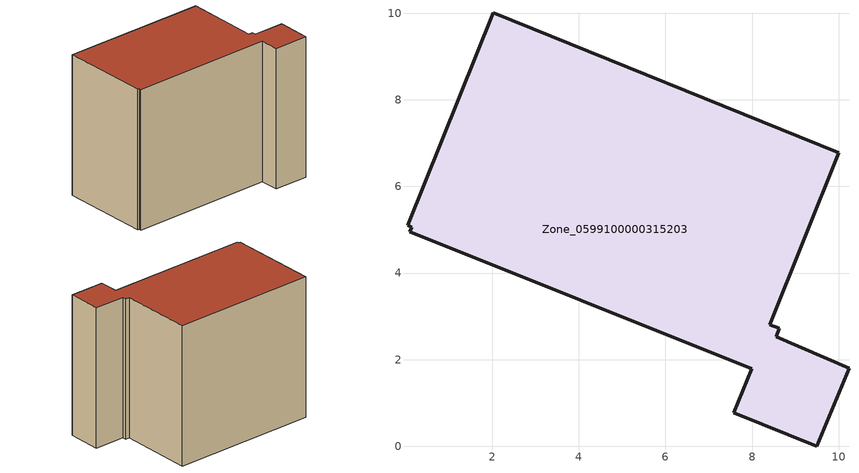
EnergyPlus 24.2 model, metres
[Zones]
Zone_0599100000315203
 floor ground (C_G): 8.56,2.53 10.24,1.81 9.5,0 7.58,0.77 7.99,1.79 0.1,4.96 0.14,5.06 0.04,5.1 2.02,10.01 10,6.78 8.41,2.81 8.62,2.73 z0
 wall outside (C_F): 7.58,0.77 9.5,0 10.24,1.81 8.56,2.53 8.62,2.73 8.41,2.81 10,6.78 2.02,10.01 0.04,5.1 0.14,5.06 0.1,4.96 7.99,1.79 7.58,0.77 z0:8.34
 roof outside (C_R): 10.24,1.81 8.56,2.53 8.62,2.73 8.41,2.81 10,6.78 2.02,10.01 0.04,5.1 0.14,5.06 0.1,4.96 7.99,1.79 7.58,0.77 9.5,0 z8.34
[BUILDING]
Pand.0599100000315203: North Axis=0; Terrain=City; Loads Convergence Tolerance Value=0.04; Temperature Convergence Tolerance Value=0.4; Solar Distribution=FullExterior; Maximum Number of Warmup Days=25; Minimum Number of Warmup Days=1
[Site:Location]
Rotterdam.The.Hague.AP_ZH_NLD Design_Conditions: Latitude=51.96; Longitude=4.45; Time Zone=1; Elevation=-4.5
[SITE:GROUNDTEMPERATURE:BUILDINGSURFACE]
18, 18, 18, 18, 18, 18, 18, 18, 18, 18, 18, 18
[MATERIAL] Thermal Absorptance=0.9; Solar Absorptance=0.7; Visible Absorptance=0.7
Name | Roughness | Thickness | Conductivity | Density | Specific Heat
G.TI.1975-1991 | MediumSmooth | 0.15 | 0.288461 | 540 | 1210
F.TI.1975-1991 | Rough | 0.3 | 0.230769 | 1920 | 840
R.TI.1975-1991 | MediumRough | 0.2 | 0.153846 | 1500 | 1000
[CONSTRUCTION]
C_G: G.TI.1975-1991
C_F: F.TI.1975-1991
C_R: R.TI.1975-1991
[ZONE]
Zone_0599100000315203: Type=1; Multiplier=1; Ceiling Height=Autocalculate; Volume=Autocalculate; Floor Area=autocalculate; Part of Total Floor Area=Yes
[ZONEINFILTRATION:DESIGNFLOWRATE]
Infil_Zone_0599100000315203: Zone or ZoneList or Space or SpaceList=Zone_0599100000315203; Schedule=AlwaysOn; Design Flow Rate Calculation Method=Flow/Area; Flow Rate per Floor Area=0.003; Constant Term Coefficient=1; Temperature Term Coefficient=0; Velocity Term Coefficient=0; Velocity Squared Term Coefficient=0
[HVACTEMPLATE:ZONE:IDEALLOADSAIRSYSTEM]
Zone_0599100000315203: Maximum Heating Supply Air Temperature=50; Minimum Cooling Supply Air Temperature=13; Maximum Heating Supply Air Humidity Ratio=0.0156; Minimum Cooling Supply Air Humidity Ratio=0.0077; Heating Limit=NoLimit; Cooling Limit=NoLimit; Dehumidification Control Type=ConstantSensibleHeatRatio; Cooling Sensible Heat Ratio=0.7; Dehumidification Setpoint=60; Humidification Control Type=None; Humidification Setpoint=30; Outdoor Air Method=None; Outdoor Air Flow Rate per Person=0.00944; Outdoor Air Flow Rate per Zone Floor Area=0; Outdoor Air Flow Rate per Zone=0; Demand Controlled Ventilation Type=None; Outdoor Air Economizer Type=NoEconomizer; Heat Recovery Type=None; Sensible Heat Recovery Effectiveness=0.7; Latent Heat Recovery Effectiveness=0.65
[ZONECONTROL:THERMOSTAT]
ThermostatControl_Zone_0599100000315203: Zone or ZoneList=Zone_0599100000315203; Control Type Schedule=DualSetpointControlType; Control 1=Thermostat_Zone_0599100000315203; Temperature Difference Between Cutout And Setpoint=0
[THERMOSTATSETPOINT:DUALSETPOINT]
Thermostat_Zone_0599100000315203: Heating Setpoint Temperature Schedule=HeatingSetpoint_Zone_0599100000315203; Cooling Setpoint Temperature Schedule=CoolingSetpoint_Zone_0599100000315203
[SCHEDULE:COMPACT]
HeatingSetpoint_Zone_0599100000315203: Through: 12/31, For: AllDays, Until: 24:00, 21
CoolingSetpoint_Zone_0599100000315203: Through: 12/31, For: AllDays, Until: 24:00, 24
DualSetpointControlType: Through: 12/31, For: AllDays, Until: 24:00, 4
AlwaysOn: Through: 12/31, For: AllDays, Until: 24:00, 1
